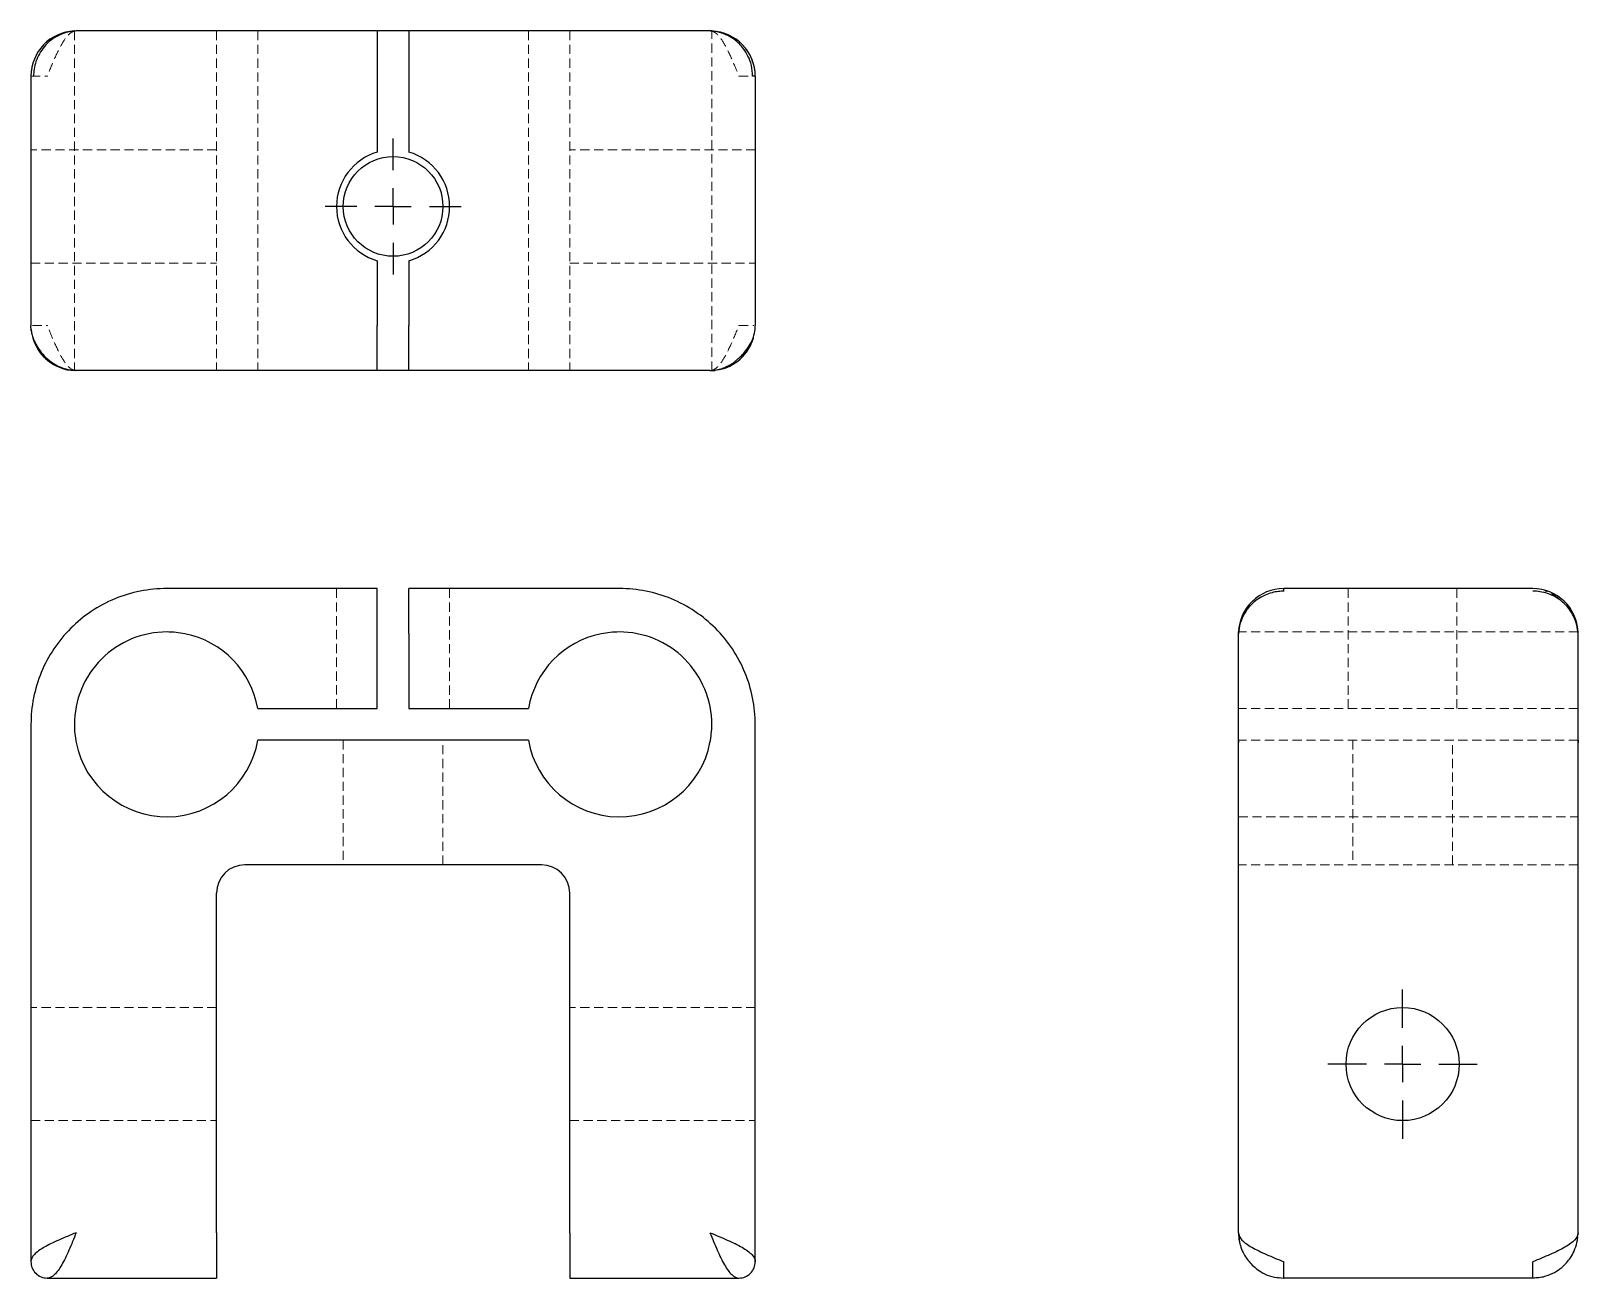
# Model space of a CAD drawing. Header units: millimetres. Extents: x 33 to 246, y 10 to 181.
import ezdxf

# ---------------------------------------------------------------- set-up
doc = ezdxf.new("R2010")
doc.units = ezdxf.units.MM
doc.linetypes.add('HIDDEN', pattern=[1.905, 1.27, -0.635])
doc.layers.add('10', color=7, linetype='Continuous')

# ---------------------------------------------------------------- blocks, each defined once
blk = doc.blocks.new('SW_CENTERMARKSYMBOL_0')
at = {"layer": '10', "color": 0}
for p, q in [((0, 5), (0, 9.37)), ((0, 0), (0, 2.5)), ((-5, 0), (-9.37, 0)), ((0, 0), (-2.5, 0)), ((0, 0), (0, -2.5)), ((0, 0), (2.5, 0)), ((5, 0), (9.37, 0)), ((0, -5), (0, -9.37))]:
    blk.add_line(p, q, dxfattribs=at)
blk = doc.blocks.new('SW_CENTERMARKSYMBOL_1')
at = {"layer": '10', "color": 0}
for p, q in [((0, 5), (0, 10.3)), ((0, 0), (0, 2.5)), ((-5, 0), (-10.3, 0)), ((0, 0), (-2.5, 0)), ((0, 0), (0, -2.5)), ((0, 0), (2.5, 0)), ((5, 0), (10.3, 0)), ((0, -5), (0, -10.3))]:
    blk.add_line(p, q, dxfattribs=at)

msp = doc.modelspace()

# ---------------------------------------------------------------- linework, layer by layer
at = {"color": 7, "linetype": 'HIDDEN', "lineweight": 18}
for p, q in [((38.69, 181.38), (38.53, 181.35)), ((39.05, 181.41), (39.05, 134.59)), ((58.65, 181.41), (58.65, 134.59)), ((64.33, 181.41), (64.33, 134.59)), ((101.67, 181.41), (101.67, 134.59)), ((107.35, 181.41), (107.35, 134.59)), ((126.95, 134.59), (126.95, 181.41)), ((127.53, 181.34), (127.31, 181.38)), ((58.65, 165.02), (33.06, 165.02)), ((132.94, 165.02), (107.35, 165.02)), ((33.06, 149.42), (58.65, 149.42)), ((107.35, 149.42), (132.94, 149.42)), ((132.89, 140.03), (132.94, 140.83)), ((75.2, 104.55), (75.2, 88.01)), ((90.8, 88.01), (90.8, 104.55)), ((214.73, 88.01), (214.73, 104.55)), ((229.71, 88.01), (229.71, 104.55)), ((240.97, 104.47), (240.72, 104.53)), ((246.41, 98.56), (199.59, 98.56)), ((246.41, 88.01), (199.59, 88.01)), ((76.13, 83.64), (76.13, 66.47)), ((89.87, 66.47), (89.87, 83.64)), ((246.41, 83.64), (199.59, 83.64)), ((215.35, 83.64), (215.35, 66.47)), ((229.09, 66.47), (229.09, 83.64)), ((199.59, 73.09), (246.41, 73.09)), ((246.41, 66.47), (199.59, 66.47)), ((58.65, 46.8), (33.06, 46.8)), ((132.94, 46.8), (107.35, 46.8)), ((33.06, 31.2), (58.65, 31.2)), ((107.35, 31.2), (132.94, 31.2)), ((246.34, 14.92), (246.38, 15.13)), ((204.94, 9.59), (205.15, 9.57))]:
    msp.add_line(p, q, dxfattribs=at)
at = {"color": 7, "linetype": 'Continuous', "lineweight": 25}
for p, q in [((80.82, 181.41), (54.3, 181.41)), ((80.82, 181.41), (80.82, 175.17)), ((85.18, 181.41), (80.82, 181.41)), ((85.18, 181.41), (85.18, 175.17)), ((111.7, 181.41), (85.18, 181.41)), ((33.06, 175.17), (33.06, 140.83)), ((80.82, 175.17), (80.82, 164.71)), ((85.18, 175.17), (85.18, 164.71)), ((132.94, 175.17), (132.94, 140.83)), ((80.82, 149.73), (80.82, 140.83)), ((85.18, 149.73), (85.18, 140.83)), ((33.1, 140.08), (33.06, 140.83)), ((80.82, 134.59), (80.82, 140.83)), ((85.18, 134.59), (85.18, 140.83)), ((132.91, 140.15), (132.94, 140.83)), ((80.82, 134.59), (54.3, 134.59)), ((85.18, 134.59), (80.82, 134.59)), ((111.7, 134.59), (85.18, 134.59)), ((126.95, 134.59), (127.41, 134.62)), ((80.82, 104.55), (54.3, 104.55)), ((80.82, 98.31), (80.82, 104.55)), ((85.18, 98.31), (85.18, 104.55)), ((111.7, 104.55), (85.18, 104.55)), ((240.17, 104.55), (205.83, 104.55)), ((80.82, 88.01), (80.82, 98.31)), ((85.18, 98.31), (85.18, 88.01)), ((64.33, 88.01), (80.82, 88.01)), ((85.18, 88.01), (101.67, 88.01)), ((33.06, 83.31), (33.06, 11.75)), ((101.67, 83.64), (64.33, 83.64)), ((132.94, 11.75), (132.94, 83.31)), ((199.59, 83.64), (199.59, 83.31)), ((199.59, 15.75), (199.59, 83.31)), ((246.41, 83.64), (246.41, 83.31)), ((246.41, 15.75), (246.41, 83.31)), ((103.45, 66.47), (62.55, 66.47)), ((58.65, 15.75), (58.65, 62.57)), ((107.35, 15.75), (107.35, 62.57)), ((58.65, 15.75), (58.65, 9.5)), ((107.35, 15.75), (107.35, 9.5)), ((199.59, 15.75), (199.68, 14.82)), ((199.62, 15.13), (199.65, 14.98)), ((35.3, 9.5), (58.65, 9.5)), ((107.35, 9.5), (130.7, 9.5)), ((205.15, 9.57), (205.83, 9.5)), ((240.17, 9.5), (205.83, 9.5)), ((240.98, 9.58), (240.17, 9.5))]:
    msp.add_line(p, q, dxfattribs=at)
at = {"color": 7, "linetype": 'Continuous', "lineweight": 25, "flags": 128}
for points in [[(199.59, 15.75), (199.65, 14.86), (199.78, 14.23)], [(204.94, 9.57), (204.94, 9.57), (205.83, 9.5)]]:
    msp.add_lwpolyline(points, dxfattribs=at)
at = {"color": 7, "linetype": 'Continuous', "lineweight": 25}
for centre, radius in [((83, 157.22), 6.87), ((222.22, 39), 7.8)]:
    msp.add_circle(centre, radius, dxfattribs=at)
for centre, radius, start, end in [((39.3, 175.17), 6.24, 92.291, 180.0007), ((126.7, 175.17), 6.24, 359.9993, 87.709), ((83, 157.22), 7.8, 106.2602, 253.7398), ((83, 157.22), 7.8, 286.2602, 73.7398), ((39.3, 140.83), 6.24, 194.2578, 267.7093), ((126.7, 140.83), 6.24, 279.5891, 343.9901), ((205.83, 98.31), 6.24, 89.9993, 177.709), ((240.17, 98.31), 6.24, 2.291, 90.0007), ((51.79, 85.82), 12.74, 9.879, 78.6351), ((114.21, 85.82), 12.74, 101.3649, 170.121), ((51.79, 85.82), 12.74, 191.3649, 350.121), ((114.21, 85.82), 12.74, 189.879, 348.6351), ((62.55, 62.57), 3.9, 90, 180), ((103.45, 62.57), 3.9, 0, 90)]:
    msp.add_arc(centre, radius, start, end, dxfattribs=at)
at = {"color": 7, "linetype": 'HIDDEN', "lineweight": 18}
for centre, start, end in [((39.3, 175.17), 90, 180), ((126.7, 175.17), 0, 90), ((39.3, 140.83), 180, 270), ((126.7, 140.83), 270, 344.567), ((205.83, 98.31), 90, 180), ((240.17, 98.31), 0, 90)]:
    msp.add_arc(centre, 6.24, start, end, dxfattribs=at)
at = {"color": 7, "linetype": 'Continuous', "lineweight": 25}
for points, knots in [([(39.3, 181.41), (38.89, 181.37), (38.07, 181.29), (36.89, 180.84), (35.81, 180.18), (34.9, 179.3), (34.2, 178.3), (33.73, 177.24), (33.46, 176.19), (33.43, 175.5), (33.42, 175.17)], [0, 0, 0, 0, 0.130129, 0.264241, 0.399463, 0.53277, 0.661371, 0.783015, 0.896165, 1, 1, 1, 1]), ([(51.83, 181.41), (51.27, 181.41), (50.16, 181.41), (48.51, 181.41), (46.92, 181.41), (45.41, 181.41), (44.02, 181.41), (42.75, 181.41), (41.65, 181.41), (40.72, 181.41), (39.98, 181.41), (39.51, 181.41), (39.37, 181.41), (39.33, 181.41)], [0, 0, 0, 0, 0.095549, 0.191097, 0.286646, 0.382194, 0.477743, 0.573291, 0.66884, 0.764389, 0.859937, 0.955486, 1, 1, 1, 1]), ([(54.3, 181.41), (53.88, 181.41), (53.46, 181.41), (52.83, 181.41), (52.62, 181.41), (52.3, 181.41), (52.2, 181.41), (52, 181.41), (51.91, 181.41), (51.83, 181.41)], [0, 0, 0, 0, 0.5, 0.5, 0.75, 0.75, 0.875, 0.875, 1, 1, 1, 1]), ([(114.17, 181.41), (114.09, 181.41), (114, 181.41), (113.8, 181.41), (113.7, 181.41), (113.38, 181.41), (113.17, 181.41), (112.54, 181.41), (112.12, 181.41), (111.7, 181.41)], [0, 0, 0, 0, 0.125, 0.125, 0.25, 0.25, 0.5, 0.5, 1, 1, 1, 1]), ([(126.95, 181.41), (126.95, 181.41), (126.87, 181.41), (126.54, 181.41), (126.3, 181.41), (125.34, 181.41), (124.4, 181.41), (122.04, 181.41), (120.63, 181.41), (118.33, 181.41), (117.53, 181.41), (115.88, 181.41), (115.03, 181.41), (114.17, 181.41)], [0, 0, 0, 0, 0.125, 0.125, 0.25, 0.25, 0.5, 0.5, 0.75, 0.75, 0.875, 0.875, 1, 1, 1, 1]), ([(132.58, 175.17), (132.55, 175.68), (132.48, 176.64), (132, 177.92), (131.4, 178.91), (130.75, 179.66), (130.02, 180.28), (129.13, 180.82), (128, 181.27), (127.15, 181.36), (126.7, 181.41)], [0, 0, 0, 0, 0.157726, 0.301527, 0.425075, 0.524666, 0.614893, 0.726205, 0.856305, 1, 1, 1, 1]), ([(132.94, 175.17), (132.92, 175.17), (132.9, 175.17), (132.63, 175.17), (132.54, 175.17)], [0, 0, 0, 0, 0.6663189, 1, 1, 1, 1]), ([(33.08, 140.28), (33.11, 140.08), (33.16, 139.68), (33.41, 138.9), (33.83, 138.01), (34.47, 137.06), (35.36, 136.13), (36.5, 135.33), (37.85, 134.75), (38.81, 134.64), (39.3, 134.59)], [0, 0, 0, 0, 0.105529, 0.211985, 0.32309, 0.442, 0.570468, 0.708223, 0.852804, 1, 1, 1, 1]), ([(126.7, 134.59), (127, 134.61), (127.57, 134.66), (128.36, 134.88), (129.05, 135.16), (129.61, 135.46), (130.05, 135.76), (130.51, 136.14), (131.08, 136.67), (131.72, 137.41), (132.3, 138.29), (132.76, 139.28), (132.86, 139.93), (132.92, 140.28)], [0, 0, 0, 0, 0.088039, 0.169341, 0.242114, 0.305026, 0.357188, 0.398454, 0.480946, 0.579138, 0.697083, 0.837087, 1, 1, 1, 1]), ([(51.83, 134.59), (50.16, 134.59), (48.48, 134.59), (45.39, 134.59), (43.96, 134.59), (41.6, 134.59), (40.65, 134.59), (39.37, 134.59), (39.04, 134.59), (39.05, 134.59)], [0, 0, 0, 0, 0.25, 0.25, 0.5, 0.5, 0.75, 0.75, 1, 1, 1, 1]), ([(126.67, 134.59), (126.63, 134.59), (126.49, 134.59), (126.02, 134.59), (125.28, 134.59), (124.35, 134.59), (123.25, 134.59), (121.98, 134.59), (120.59, 134.59), (119.08, 134.59), (117.49, 134.59), (115.84, 134.59), (114.73, 134.59), (114.17, 134.59)], [0, 0, 0, 0, 0.044513, 0.140062, 0.23561, 0.331159, 0.426708, 0.522257, 0.617805, 0.713354, 0.808903, 0.904451, 1, 1, 1, 1]), ([(51.79, 104.55), (50.56, 104.55), (49.33, 104.43), (46.93, 103.95), (45.75, 103.59), (43.48, 102.66), (42.4, 102.07), (40.36, 100.71), (39.41, 99.93), (37.68, 98.2), (36.9, 97.25), (35.53, 95.21), (34.95, 94.12), (34.01, 91.86), (33.66, 90.68), (33.18, 88.28), (33.06, 87.05), (33.06, 85.82)], [0, 0, 0, 0, 0.125, 0.125, 0.25, 0.25, 0.375, 0.375, 0.5, 0.5, 0.625, 0.625, 0.75, 0.75, 0.875, 0.875, 1, 1, 1, 1]), ([(132.94, 85.82), (132.94, 87.05), (132.82, 88.28), (132.34, 90.68), (131.99, 91.86), (131.05, 94.12), (130.47, 95.21), (129.1, 97.25), (128.32, 98.2), (126.59, 99.93), (125.64, 100.71), (123.6, 102.07), (122.52, 102.66), (120.25, 103.59), (119.07, 103.95), (116.67, 104.43), (115.44, 104.55), (114.21, 104.55)], [0, 0, 0, 0, 0.125, 0.125, 0.25, 0.25, 0.375, 0.375, 0.5, 0.5, 0.625, 0.625, 0.75, 0.75, 0.875, 0.875, 1, 1, 1, 1]), ([(205.83, 104.15), (205.83, 104.24), (205.83, 104.51), (205.83, 104.53), (205.83, 104.55)], [0, 0, 0, 0, 0.3336807, 1, 1, 1, 1]), ([(205.83, 104.19), (205.58, 104.18), (205.04, 104.16), (204.16, 103.99), (203.19, 103.65), (202.17, 103.08), (201.18, 102.23), (200.35, 101.11), (199.75, 99.77), (199.64, 98.8), (199.59, 98.31)], [0, 0, 0, 0, 0.077842, 0.170435, 0.278464, 0.401847, 0.539281, 0.687901, 0.84329, 1, 1, 1, 1]), ([(246.41, 98.31), (246.37, 98.71), (246.29, 99.54), (245.84, 100.72), (245.18, 101.8), (244.3, 102.71), (243.3, 103.41), (242.24, 103.88), (241.19, 104.14), (240.5, 104.18), (240.17, 104.19)], [0, 0, 0, 0, 0.130129, 0.264241, 0.399463, 0.53277, 0.661371, 0.783015, 0.896165, 1, 1, 1, 1]), ([(51.83, 98.56), (50.16, 98.56), (48.48, 98.24), (45.39, 96.96), (43.96, 96.01), (41.6, 93.64), (40.65, 92.22), (39.37, 89.13), (39.04, 87.45), (39.05, 85.78)], [0, 0, 0, 0, 0.25, 0.25, 0.5, 0.5, 0.75, 0.75, 1, 1, 1, 1]), ([(126.95, 85.78), (126.96, 87.45), (126.63, 89.13), (125.35, 92.22), (124.4, 93.64), (122.04, 96.01), (120.61, 96.96), (117.52, 98.24), (115.84, 98.56), (114.17, 98.56)], [0, 0, 0, 0, 0.25, 0.25, 0.5, 0.5, 0.75, 0.75, 1, 1, 1, 1]), ([(199.59, 85.78), (199.59, 87.45), (199.59, 89.13), (199.59, 92.22), (199.59, 93.64), (199.59, 96.01), (199.59, 96.96), (199.59, 98.24), (199.59, 98.56), (199.59, 98.56)], [0, 0, 0, 0, 0.25, 0.25, 0.5, 0.5, 0.75, 0.75, 1, 1, 1, 1]), ([(246.41, 85.78), (246.41, 86.33), (246.41, 87.45), (246.41, 89.1), (246.41, 90.69), (246.41, 92.2), (246.41, 93.59), (246.41, 94.85), (246.41, 95.96), (246.41, 96.89), (246.41, 97.62), (246.41, 98.09), (246.41, 98.24), (246.41, 98.28)], [0, 0, 0, 0, 0.095549, 0.191097, 0.286646, 0.382194, 0.477743, 0.573291, 0.66884, 0.764389, 0.859937, 0.955486, 1, 1, 1, 1]), ([(246.41, 83.31), (246.41, 83.73), (246.41, 84.15), (246.41, 84.78), (246.41, 84.99), (246.41, 85.31), (246.41, 85.41), (246.41, 85.61), (246.41, 85.7), (246.41, 85.78)], [0, 0, 0, 0, 0.5, 0.5, 0.75, 0.75, 0.875, 0.875, 1, 1, 1, 1]), ([(39.3, 15.75), (38.48, 15.41), (37.67, 15.08), (36.16, 14.41), (35.46, 14.08), (34.31, 13.42), (33.85, 13.08), (33.22, 12.42), (33.06, 12.08), (33.06, 11.75)], [0, 0, 0, 0, 0.25, 0.25, 0.5, 0.5, 0.75, 0.75, 1, 1, 1, 1]), ([(39.3, 15.75), (38.97, 14.93), (38.63, 14.11), (37.97, 12.6), (37.64, 11.91), (36.97, 10.75), (36.64, 10.29), (35.97, 9.67), (35.64, 9.5), (35.3, 9.5)], [0, 0, 0, 0, 0.25, 0.25, 0.5, 0.5, 0.75, 0.75, 1, 1, 1, 1]), ([(126.7, 15.75), (127.03, 14.93), (127.37, 14.11), (128.03, 12.6), (128.36, 11.91), (129.03, 10.75), (129.36, 10.29), (130.03, 9.67), (130.36, 9.5), (130.7, 9.5)], [0, 0, 0, 0, 0.25, 0.25, 0.5, 0.5, 0.75, 0.75, 1, 1, 1, 1]), ([(126.7, 15.75), (127.52, 15.41), (128.33, 15.08), (129.84, 14.41), (130.54, 14.08), (131.69, 13.42), (132.15, 13.08), (132.78, 12.42), (132.94, 12.08), (132.94, 11.75)], [0, 0, 0, 0, 0.25, 0.25, 0.5, 0.5, 0.75, 0.75, 1, 1, 1, 1]), ([(199.59, 15.75), (199.59, 15.41), (199.75, 15.08), (200.38, 14.41), (200.84, 14.08), (202, 13.42), (202.69, 13.08), (204.2, 12.42), (205.01, 12.08), (205.83, 11.75)], [0, 0, 0, 0, 0.25, 0.25, 0.5, 0.5, 0.75, 0.75, 1, 1, 1, 1]), ([(199.65, 14.98), (199.7, 14.64), (199.81, 13.95), (200.18, 13.06), (200.63, 12.28), (201.17, 11.6), (201.84, 10.93), (202.72, 10.29), (203.88, 9.74), (204.76, 9.6), (205.22, 9.53)], [0, 0, 0, 0, 0.12383, 0.253503, 0.369129, 0.469269, 0.576554, 0.702179, 0.843812, 1, 1, 1, 1]), ([(240.17, 9.55), (240.45, 9.55), (241.01, 9.56), (242.04, 9.77), (243.12, 10.2), (244.11, 10.89), (244.83, 11.58), (245.41, 12.34), (245.92, 13.28), (246.32, 14.46), (246.38, 15.3), (246.41, 15.75)], [0, 0, 0, 0, 0.083719, 0.162923, 0.30615, 0.42708, 0.523775, 0.611629, 0.720671, 0.850941, 1, 1, 1, 1]), ([(246.41, 15.75), (246.41, 15.41), (246.25, 15.08), (245.62, 14.41), (245.16, 14.08), (244, 13.42), (243.31, 13.08), (241.8, 12.42), (240.99, 12.08), (240.17, 11.75)], [0, 0, 0, 0, 0.25, 0.25, 0.5, 0.5, 0.75, 0.75, 1, 1, 1, 1]), ([(33.06, 11.75), (33.06, 11.46), (33.12, 11.16), (33.34, 10.62), (33.51, 10.37), (33.92, 9.95), (34.17, 9.79), (34.72, 9.56), (35.01, 9.5), (35.3, 9.5)], [0, 0, 0, 0, 0.25, 0.25, 0.5, 0.5, 0.75, 0.75, 1, 1, 1, 1]), ([(130.7, 9.5), (130.99, 9.5), (131.28, 9.56), (131.83, 9.79), (132.08, 9.95), (132.49, 10.37), (132.66, 10.62), (132.88, 11.16), (132.94, 11.46), (132.94, 11.75)], [0, 0, 0, 0, 0.25, 0.25, 0.5, 0.5, 0.75, 0.75, 1, 1, 1, 1]), ([(205.83, 9.5), (205.83, 9.5), (205.83, 9.56), (205.83, 9.79), (205.83, 9.95), (205.83, 10.37), (205.83, 10.62), (205.83, 11.16), (205.83, 11.46), (205.83, 11.75)], [0, 0, 0, 0, 0.25, 0.25, 0.5, 0.5, 0.75, 0.75, 1, 1, 1, 1]), ([(240.17, 9.6), (240.17, 9.63), (240.17, 9.7), (240.17, 10.24), (240.17, 10.97), (240.17, 11.49), (240.17, 11.75)], [0, 0, 0, 0, 0.177476, 0.496742, 0.748371, 1, 1, 1, 1])]:
    msp.add_open_spline(points, degree=3, knots=knots, dxfattribs=at)
at = {"color": 7, "linetype": 'HIDDEN', "lineweight": 18}
for points, knots in [([(39.3, 181.41), (38.97, 181.41), (38.63, 181.25), (37.97, 180.62), (37.64, 180.16), (36.97, 179), (36.64, 178.31), (35.97, 176.8), (35.64, 175.99), (35.3, 175.17)], [0, 0, 0, 0, 0.25, 0.25, 0.5, 0.5, 0.75, 0.75, 1, 1, 1, 1]), ([(39.33, 181.41), (39.26, 181.41), (39.08, 181.41), (39.06, 181.41), (39.05, 181.41)], [0, 0, 0, 0, 0.34816, 1, 1, 1, 1]), ([(126.7, 181.41), (127.03, 181.41), (127.37, 181.25), (128.03, 180.62), (128.36, 180.16), (129.03, 179), (129.36, 178.31), (130.03, 176.8), (130.36, 175.99), (130.7, 175.17)], [0, 0, 0, 0, 0.25, 0.25, 0.5, 0.5, 0.75, 0.75, 1, 1, 1, 1]), ([(33.06, 175.17), (33.06, 175.17), (33.12, 175.17), (33.34, 175.17), (33.51, 175.17), (33.92, 175.17), (34.17, 175.17), (34.72, 175.17), (35.01, 175.17), (35.3, 175.17)], [0, 0, 0, 0, 0.25, 0.25, 0.5, 0.5, 0.75, 0.75, 1, 1, 1, 1]), ([(130.7, 175.17), (130.99, 175.17), (131.28, 175.17), (131.83, 175.17), (132.08, 175.17), (132.49, 175.17), (132.66, 175.17), (132.88, 175.17), (132.94, 175.17), (132.94, 175.17)], [0, 0, 0, 0, 0.25, 0.25, 0.5, 0.5, 0.75, 0.75, 1, 1, 1, 1]), ([(33.27, 140.83), (33.27, 140.83), (33.34, 140.83), (33.81, 140.83), (34.52, 140.83), (35.04, 140.83), (35.3, 140.83)], [0, 0, 0, 0, 0.001683, 0.389184, 0.694592, 1, 1, 1, 1]), ([(39.3, 134.59), (38.97, 134.59), (38.63, 134.75), (37.97, 135.38), (37.64, 135.84), (36.97, 137), (36.64, 137.69), (35.97, 139.2), (35.64, 140.01), (35.3, 140.83)], [0, 0, 0, 0, 0.25, 0.25, 0.5, 0.5, 0.75, 0.75, 1, 1, 1, 1]), ([(126.7, 134.59), (127.03, 134.59), (127.37, 134.75), (128.03, 135.38), (128.36, 135.84), (129.03, 137), (129.36, 137.69), (130.03, 139.2), (130.36, 140.01), (130.7, 140.83)], [0, 0, 0, 0, 0.25, 0.25, 0.5, 0.5, 0.75, 0.75, 1, 1, 1, 1]), ([(130.7, 140.83), (131.02, 140.83), (131.68, 140.83), (132.41, 140.83), (132.65, 140.83), (132.75, 140.83)], [0, 0, 0, 0, 0.375421, 0.750842, 1, 1, 1, 1]), ([(126.95, 134.59), (126.94, 134.59), (126.92, 134.59), (126.74, 134.59), (126.67, 134.59)], [0, 0, 0, 0, 0.651834, 1, 1, 1, 1]), ([(245.12, 101.8), (245.06, 101.87), (244.83, 102.16), (244.33, 102.69), (243.59, 103.33), (242.72, 103.91), (242.13, 104.15), (241.81, 104.28)], [0, 0, 0, 0, 0.057124, 0.236041, 0.449013, 0.704827, 1, 1, 1, 1]), ([(246.41, 98.28), (246.41, 98.35), (246.41, 98.53), (246.41, 98.55), (246.41, 98.56)], [0, 0, 0, 0, 0.34816, 1, 1, 1, 1])]:
    msp.add_open_spline(points, degree=3, knots=knots, dxfattribs=at)
at = {"color": 7, "linetype": 'Continuous', "lineweight": 25}
for points in [[(54.3, 134.59), (53.48, 134.59), (52.66, 134.59), (51.83, 134.59)], [(114.17, 134.59), (113.34, 134.59), (112.52, 134.59), (111.7, 134.59)], [(54.3, 104.55), (53.46, 104.55), (52.62, 104.55), (51.79, 104.55)], [(114.21, 104.55), (113.38, 104.55), (112.54, 104.55), (111.7, 104.55)], [(54.3, 98.31), (53.48, 98.47), (52.66, 98.55), (51.83, 98.56)], [(114.17, 98.56), (113.34, 98.55), (112.52, 98.47), (111.7, 98.31)], [(33.06, 85.82), (33.06, 84.99), (33.06, 84.15), (33.06, 83.31)], [(39.05, 85.78), (39.05, 84.95), (39.14, 84.12), (39.3, 83.31)], [(126.7, 83.31), (126.86, 84.12), (126.95, 84.95), (126.95, 85.78)], [(132.94, 83.31), (132.94, 84.15), (132.94, 84.99), (132.94, 85.82)], [(199.59, 83.31), (199.59, 84.12), (199.59, 84.95), (199.59, 85.78)]]:
    msp.add_open_spline(points, degree=3, dxfattribs=at)

# ---------------------------------------------------------------- block references
at = {"layer": '10'}
for name, p in [('SW_CENTERMARKSYMBOL_0', (83, 157.22)), ('SW_CENTERMARKSYMBOL_1', (222.22, 39))]:
    msp.add_blockref(name, p, dxfattribs=at)

doc.saveas('drawing.dxf')
